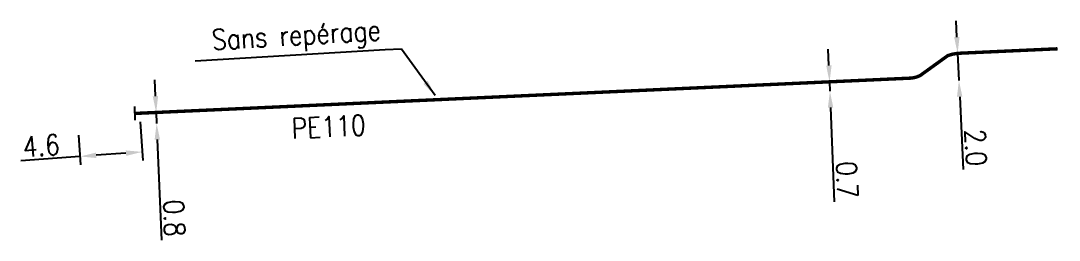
# Model space of a CAD drawing. Header units: millimetres. Extents: x 115427 to 116008, y 128996 to 129983.
# Drawn here: x 115923.6 to 116000.1, y 129372.8 to 129388.9 of the extents above; entities that cross this region are included whole.
import ezdxf
from ezdxf.enums import TextEntityAlignment as Align

# ---------------------------------------------------------------- set-up
doc = ezdxf.new("R2010")
doc.units = ezdxf.units.MM
doc.header["$PDMODE"] = 34
doc.linetypes.add('L_25_PE', pattern=[2000, 1000, 1000])
doc.layers.get('0').update_dxf_attribs({"linetype": 'CONTINUOUS'})
doc.layers.get('Defpoints').update_dxf_attribs({"linetype": 'CONTINUOUS'})
doc.layers.add('L_150', color=1, linetype='CONTINUOUS')
doc.layers.add('L_340', color=7, linetype='CONTINUOUS')
doc.styles.get("Standard").update_dxf_attribs({"font": 'romans.shx', "width": 0.85})
doc.dimstyles.get("Standard").update_dxf_attribs({"dimtxt": 1.5, "dimasz": 1.2, "dimexe": 0.625, "dimexo": 0.625, "dimgap": 0.25, "dimtad": 1, "dimdec": 1, "dimzin": 0, "dimdsep": 46, "dimtxsty": 'Standard', "dimcen": -0.5, "dimadec": 0, "dimazin": 0, "dimtfac": 1, "dimtdec": 1, "dimtmove": 0, "dimatfit": 3, "dimfxl": 0, "dimtolj": 1, "dimtzin": 0, "dimarcsym": 0})

# ---------------------------------------------------------------- blocks, each defined once
blk = doc.blocks.new('*D92')
at = {"layer": 'Defpoints', "color": 0, "linetype": 'Continuous', "transparency": 16777216}
for p in [(115932.376, 129382.111), (115927.837, 129381.115), (115927.998, 129378.924)]:
    blk.add_point(p, dxfattribs=at)
at = {"layer": 'L_340', "color": 0, "linetype": 'Continuous', "lineweight": -2, "transparency": 16777216}
for p, q in [((115932.422, 129381.488), (115932.632, 129378.639)), ((115927.883, 129380.492), (115928.044, 129378.3)), ((115927.998, 129378.924), (115923.639, 129378.602)), ((115931.389, 129379.174), (115929.195, 129379.012))]:
    blk.add_line(p, q, dxfattribs=at)
at = {"layer": 'L_340', "color": 0, "linetype": 'Continuous', "transparency": 16777216}
for points in [[(115929.18, 129379.211), (115929.21, 129378.813), (115927.998, 129378.924)], [(115931.374, 129379.373), (115931.404, 129378.974), (115932.586, 129379.262)]]:
    blk.add_solid(points, dxfattribs=at)
at = {"layer": 'L_340', "color": 0, "linetype": 'Continuous', "transparency": 16777216, "insert": (115925.147, 129379.716), "char_height": 1.5, "attachment_point": 5, "rotation": 4.22021}
blk.add_mtext('\\A1;4.6', dxfattribs=at)
blk = doc.blocks.new('*D93')
at = {"layer": 'Defpoints', "color": 0, "linetype": 'Continuous', "transparency": 16777216}
for p in [(115932.376, 129382.111), (115933.644, 129381.365), (115933.644, 129381.365)]:
    blk.add_point(p, dxfattribs=at)
at = {"layer": 'L_340', "color": 0, "linetype": 'Continuous', "lineweight": -2, "transparency": 16777216}
for p, q in [((115933.558, 129383.363), (115933.506, 129384.562)), ((115933, 129382.138), (115934.234, 129382.191)), ((115933.61, 129382.164), (115933.644, 129381.365)), ((115933.696, 129380.166), (115934.015, 129372.758))]:
    blk.add_line(p, q, dxfattribs=at)
at = {"layer": 'L_340', "color": 0, "linetype": 'Continuous', "transparency": 16777216}
for points in [[(115933.758, 129383.372), (115933.358, 129383.355), (115933.61, 129382.164)], [(115933.895, 129380.175), (115933.496, 129380.158), (115933.644, 129381.365)]]:
    blk.add_solid(points, dxfattribs=at)
at = {"layer": 'L_340', "color": 0, "linetype": 'Continuous', "transparency": 16777216, "insert": (115934.946, 129374.385), "char_height": 1.5, "attachment_point": 5, "rotation": 272.46817}
blk.add_mtext('\\A1;0.8', dxfattribs=at)
blk = doc.blocks.new('*D94')
at = {"layer": 'Defpoints', "color": 0, "linetype": 'Continuous', "transparency": 16777216}
for p in [(115983.208, 129384.424), (115983.236, 129383.725), (115983.236, 129383.725)]:
    blk.add_point(p, dxfattribs=at)
at = {"layer": 'L_150', "color": 0, "linetype": 'Continuous', "lineweight": -2, "transparency": 16777216}
for p, q in [((115983.161, 129385.623), (115983.113, 129386.822)), ((115983.208, 129384.424), (115983.236, 129383.725)), ((115983.283, 129382.526), (115983.558, 129375.589))]:
    blk.add_line(p, q, dxfattribs=at)
at = {"layer": 'L_150', "color": 0, "linetype": 'Continuous', "transparency": 16777216}
for points in [[(115983.36, 129385.631), (115982.961, 129385.615), (115983.208, 129384.424)], [(115983.483, 129382.534), (115983.083, 129382.518), (115983.236, 129383.725)]]:
    blk.add_solid(points, dxfattribs=at)
at = {"layer": 'L_150', "color": 0, "linetype": 'Continuous', "transparency": 16777216, "insert": (115984.494, 129377.213), "char_height": 1.5, "attachment_point": 5, "rotation": 272.2684}
blk.add_mtext('\\A1;0.7', dxfattribs=at)
blk = doc.blocks.new('*D95')
at = {"layer": 'Defpoints', "color": 0, "linetype": 'Continuous', "transparency": 16777216}
for p in [(115992.641, 129386.523), (115992.736, 129384.525), (115992.736, 129384.525)]:
    blk.add_point(p, dxfattribs=at)
at = {"layer": 'L_150', "color": 0, "linetype": 'Continuous', "lineweight": -2, "transparency": 16777216}
for p, q in [((115992.584, 129387.722), (115992.527, 129388.92)), ((115992.641, 129386.523), (115992.736, 129384.525)), ((115992.794, 129383.327), (115993.05, 129377.955))]:
    blk.add_line(p, q, dxfattribs=at)
at = {"layer": 'L_150', "color": 0, "linetype": 'Continuous', "transparency": 16777216}
for points in [[(115992.784, 129387.731), (115992.384, 129387.712), (115992.641, 129386.523)], [(115992.993, 129383.336), (115992.594, 129383.317), (115992.736, 129384.525)]]:
    blk.add_solid(points, dxfattribs=at)
at = {"layer": 'L_150', "color": 0, "linetype": 'Continuous', "transparency": 16777216, "insert": (115993.973, 129379.586), "char_height": 1.5, "attachment_point": 5, "rotation": 272.73262}
blk.add_mtext('\\A1;2.0', dxfattribs=at)
blk = doc.blocks.new('L_340_07')
at = {"color": 0, "linetype": 'Continuous', "const_width": 0.25, "flags": 128}
blk.add_lwpolyline([(0, 0), (0.35, 0)], dxfattribs=at)
at = {"color": 0, "linetype": 'Continuous', "flags": 128}
blk.add_lwpolyline([(0.35, -0.5), (0.35, 0.5)], dxfattribs=at)
at = {"color": 0, "linetype": 'Continuous', "width": 0.75, "flags": 3}
for tag, p in [('DEF_LEG', (0.723, -3.465)), ('DEF_COUP', (0.723, -5.965)), ('DEF_TYPE', (0.723, -8.465))]:
    blk.add_attdef(tag, text='', height=1.2, dxfattribs=at).set_placement(p, align=Align.MIDDLE)

msp = doc.modelspace()

# ---------------------------------------------------------------- linework, layer by layer
at = {"layer": 'L_150', "linetype": 'L_25_PE', "const_width": 0.25, "flags": 128}
msp.add_lwpolyline([(115932.376, 129382.111), (115983.208, 129384.424), (115989.286, 129384.701), (115989.589, 129384.768), (115989.872, 129384.88), (115991.919, 129386.355), (115992.272, 129386.461), (115992.641, 129386.523), (116000, 129386.857)], dxfattribs=at)

# ---------------------------------------------------------------- block references
at = {"layer": 'L_340', "rotation": 182.6051461972542}
msp.add_blockref('L_340_07', (115932.376, 129382.111), dxfattribs=at)

# ---------------------------------------------------------------- texts
at = {"layer": 'L_150', "linetype": 'Continuous', "width": 0.85}
msp.add_text('PE110', height=1.5, rotation=2.60515, dxfattribs=at).set_placement((115943.617, 129380.242))
at = {"layer": 'L_150', "linetype": 'Continuous', "insert": (115950.221, 129387.003), "char_height": 1.5, "attachment_point": 9, "rotation": 3.39381}
msp.add_mtext('\\A1;Sans repérage', dxfattribs=at)

# ---------------------------------------------------------------- dimensions: what is measured, and where the dimension line sits
at = {"layer": 'L_150', "linetype": 'Continuous'}
for base, p1, p2, angle, picture, middle in [((115992.736, 129384.525), (115992.641, 129386.523), (115992.736, 129384.525), 92.73262, '*D95', (115992.974, 129379.538)), ((115983.236, 129383.725), (115983.208, 129384.424), (115983.236, 129383.725), 92.2684, '*D94', (115983.495, 129377.174))]:
    dim = msp.add_linear_dim(base=base, p1=p1, p2=p2, angle=angle, dimstyle='Standard', dxfattribs=at)
    dim.commit()
    dim.dimension.update_dxf_attribs({"geometry": picture, "text_midpoint": middle, "dimtype": 160})
at = {"layer": 'L_340', "linetype": 'Continuous'}
for base, p2, angle, picture, middle in [((115933.644, 129381.365), (115933.644, 129381.365), 92.46817, '*D93', (115933.947, 129374.342)), ((115927.998, 129378.924), (115927.837, 129381.115), 4.22021, '*D92', (115925.22, 129378.719))]:
    dim = msp.add_linear_dim(base=base, p1=(115932.376, 129382.111), p2=p2, angle=angle, dimstyle='Standard', dxfattribs=at)
    dim.commit()
    dim.dimension.update_dxf_attribs({"geometry": picture, "text_midpoint": middle, "dimtype": 160})

# ---------------------------------------------------------------- leaders
at = {"layer": 'L_150', "linetype": 'Continuous', "annotation_type": 0, "has_hookline": 1, "hookline_direction": 1, "text_width": 13.782, "horizontal_direction": (0.998246, 0.059198, 0)}
msp.add_leader([(115954.16, 129383.41), (115951.683, 129386.839), (115950.485, 129386.768)], dimstyle='Standard', dxfattribs=at)

doc.saveas('drawing.dxf')
